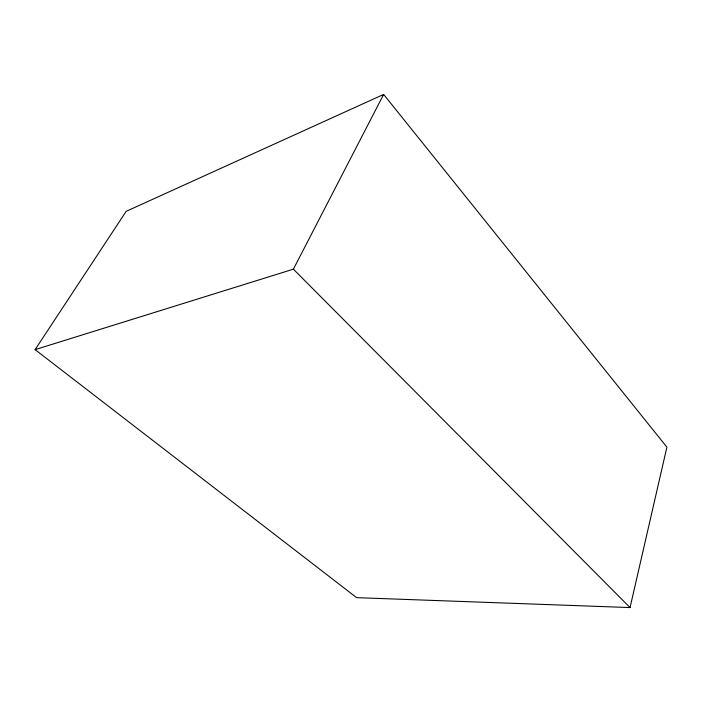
<?xml version="1.0" encoding="UTF-8"?>
<svg xmlns="http://www.w3.org/2000/svg" width="702" height="702" viewBox="0 0 702 702"><rect width="100%" height="100%" fill="white"/><g stroke="black" fill="none" stroke-linecap="round" stroke-linejoin="round"><path stroke-width="1.05" d="M630.045 607.572L666.9 447.139L383.643 94.428L126.158 211.346L35.1 349.631L356.634 597.656L630.045 607.572L293.392 269.173L35.1 349.631M293.392 269.173L383.643 94.428"/></g></svg>
